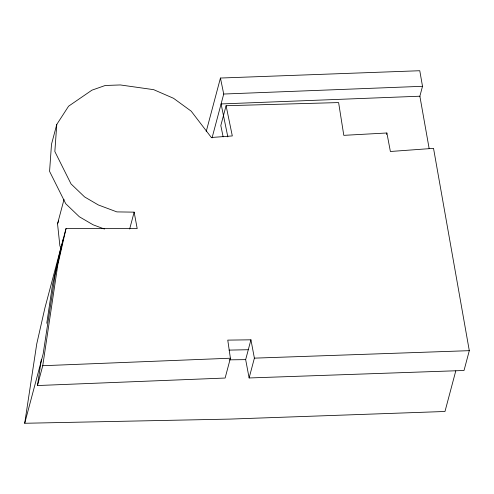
<?xml version="1.0" encoding="UTF-8"?>
<svg xmlns="http://www.w3.org/2000/svg" width="494" height="494" viewBox="0 0 494 494"><rect width="100%" height="100%" fill="white"/><g stroke="black" fill="none" stroke-linecap="round" stroke-linejoin="round"><path stroke-width="0.74" d="M41.323 359.718L37.47 385.542L225.122 378.04L230.395 358.218L227.765 340.119L250.933 339.81L245.66 359.632L249.118 377.966L464.027 370.488L469.3 350.666L433.534 148.348L390.384 151.491L386.888 132.985L343.799 135.344L338.612 102.579L226.085 105.716L232.31 135.93L211.358 137.499L191.203 111.169L173.53 98.294L153.683 89.667L120.326 84.949L105.234 85.487L91.921 90.174L68.586 106.198L56.779 124.42L54.846 151.541L71.031 183.916L84.61 196.939L98.337 204.961L116.868 211.895L134.146 212.148L137.19 228.586L66.035 228.555L44.942 307.842L36.729 343.997L24.7 423.272L229.84 419.097L444.983 411.483L455.783 370.889M46.769 323.267L52.549 284.532L60.762 248.377M37.47 385.542L42.743 365.721L57.829 264.71L66.035 228.555M63.399 238.466L55.192 274.621L43.157 353.902L24.7 423.272M56.779 124.42L51.506 144.242L49.573 171.362L65.758 203.738L79.336 216.761L93.063 224.782L104.469 229.049M61.256 247.834L59.904 246.043L57.539 223.813L64.016 199.459M129.65 229.037L134.146 212.148M206.208 131.558L220.448 78.04L419.776 70.728L422.506 86.302L419.739 96.707M212.056 137.888L223.726 94.033L220.448 78.04M226.085 105.716L220.812 125.538L223.146 136.863M249.118 377.966L254.391 358.144L250.933 339.81M386.499 134.454L386.888 132.985M57.539 223.813L58.65 220.942M42.743 365.721L230.395 358.218M223.726 94.033L422.506 86.302M254.391 358.144L469.3 350.666M229.018 350.116L248.297 349.721M229.216 359.848L245.66 359.632M227.833 136.863L221.09 103.944L419.869 96.213L429.15 148.577"/></g></svg>
